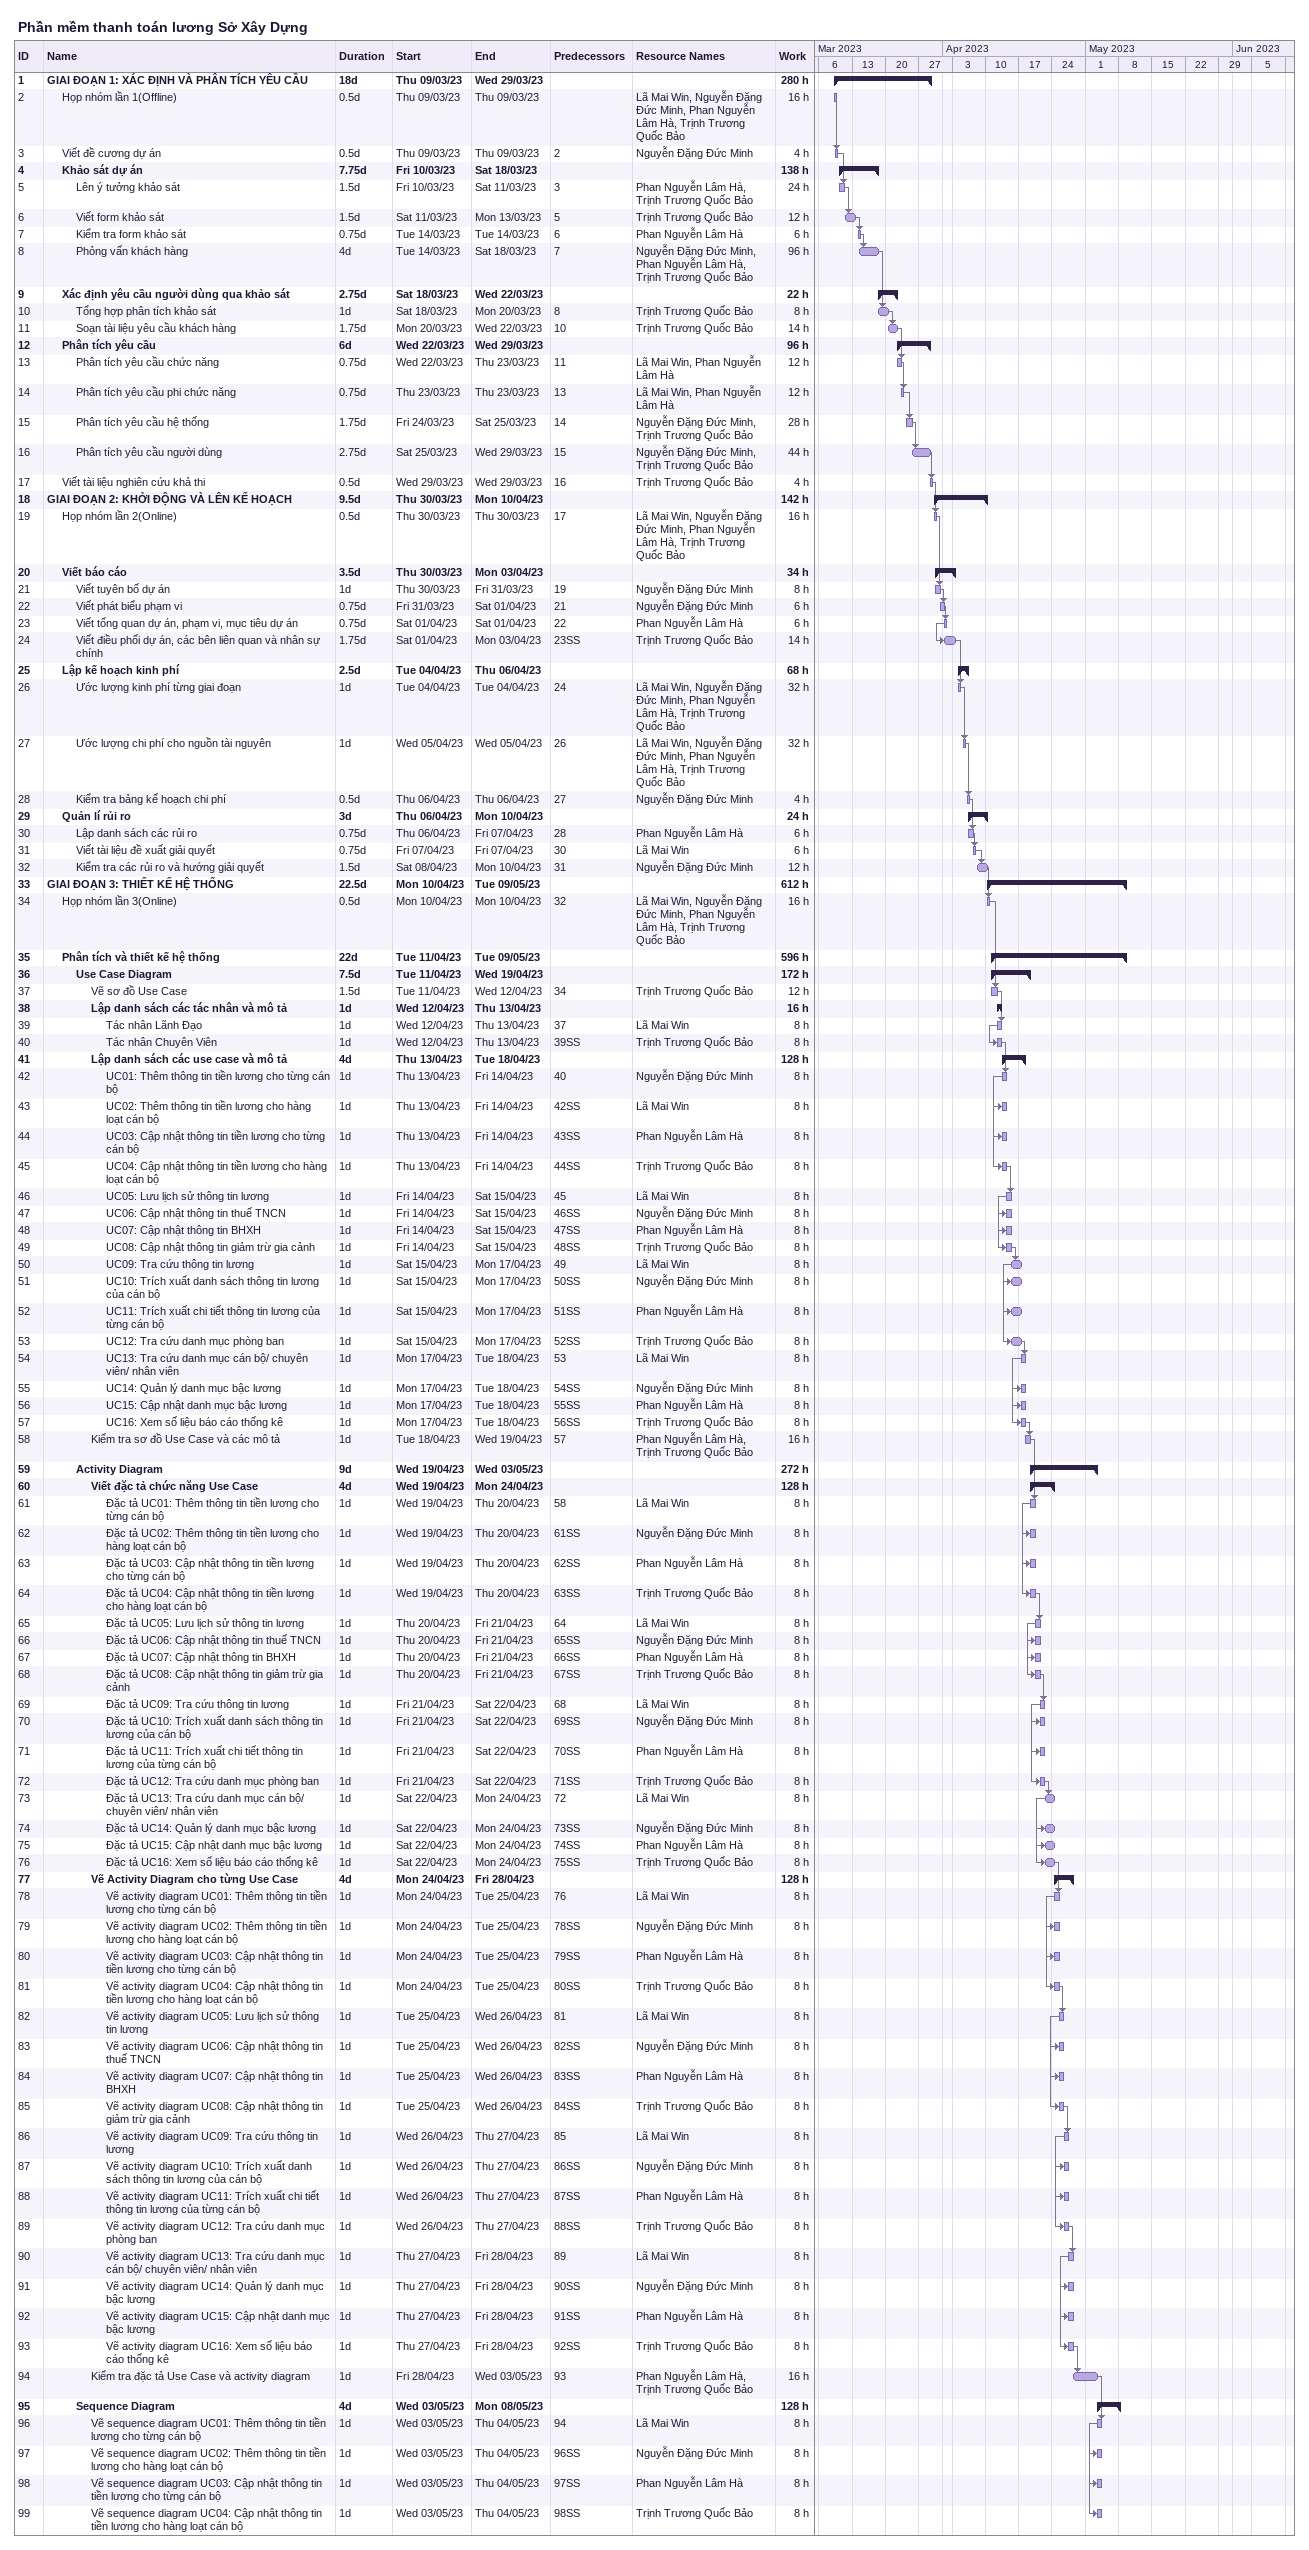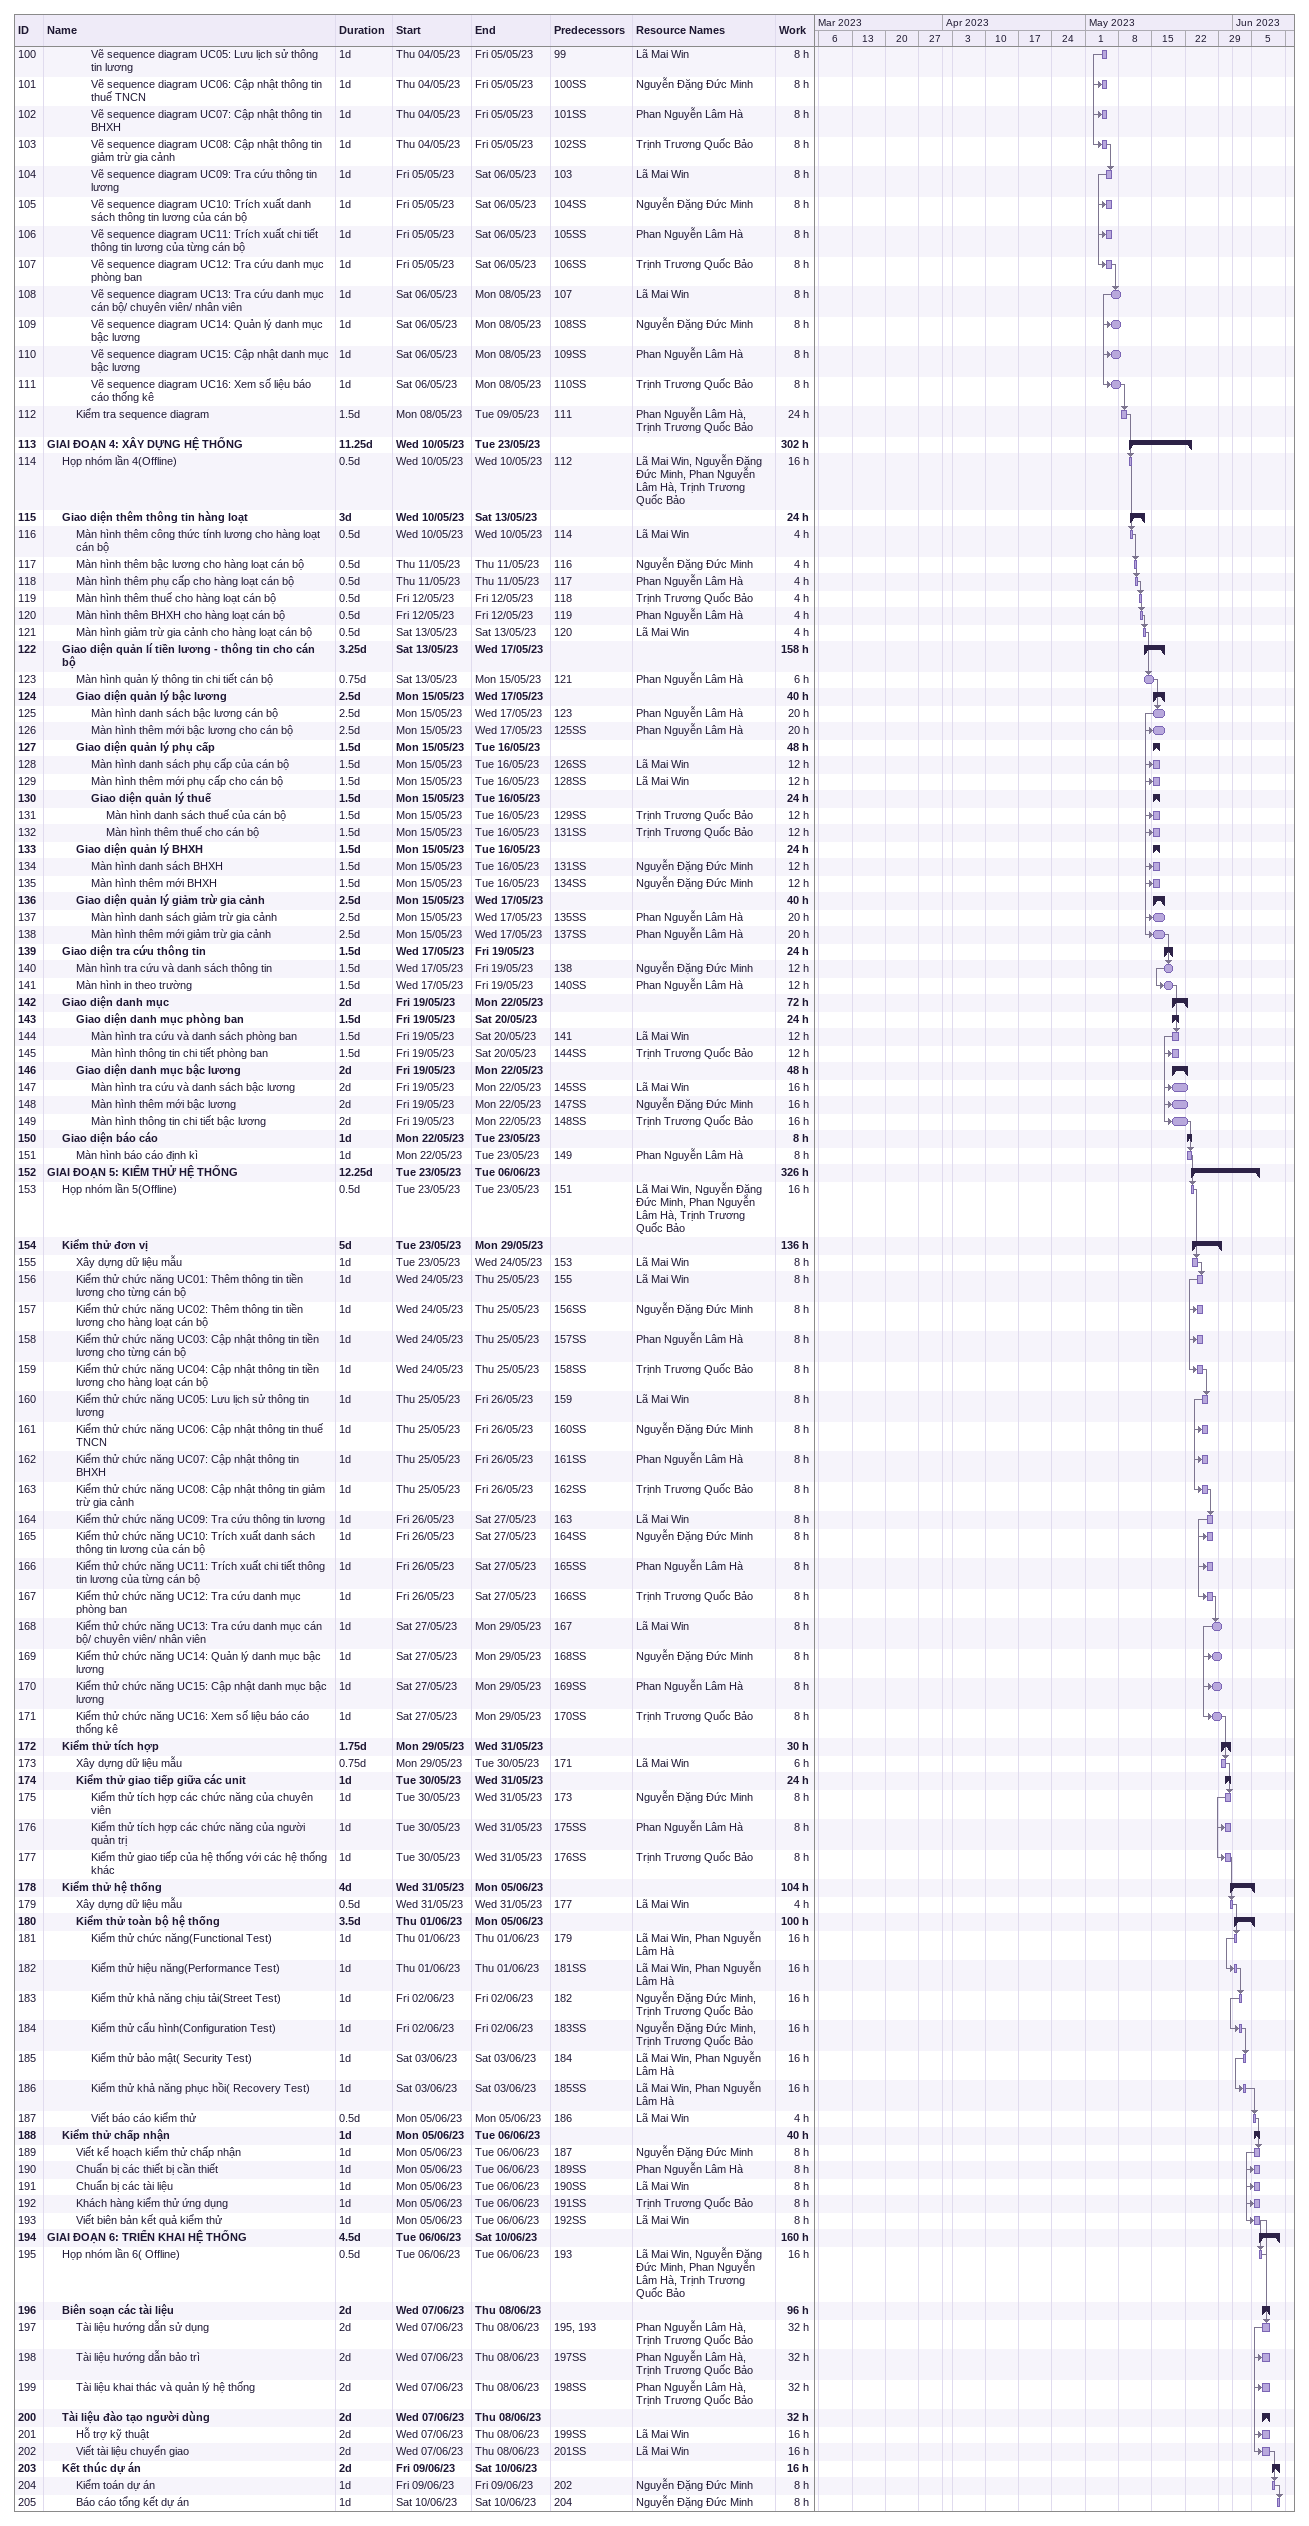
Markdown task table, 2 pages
Phần mềm thanh toán lương Sở Xây Dựng

| ID | Level | Task | Duration | Start | Finish | Predecessors | Resources | Work (h) |
|---|---|---|---|---|---|---|---|---|
| 1 | 1 | **GIAI ĐOẠN 1: XÁC ĐỊNH VÀ PHÂN TÍCH YÊU CẦU** | 18d | 2023-03-09 | 2023-03-29 |  |  | 280 |
| 2 | 2 | Họp nhóm lần 1(Offline) | 0.5d | 2023-03-09 | 2023-03-09 |  | Lã Mai Win, Nguyễn Đặng Đức Minh, Phan Nguyễn Lâm Hà, Trịnh Trương Quốc Bảo | 16 |
| 3 | 2 | Viết đề cương dự án | 0.5d | 2023-03-09 | 2023-03-09 | 2 | Nguyễn Đặng Đức Minh | 4 |
| 4 | 2 | **Khảo sát dự án** | 7.75d | 2023-03-10 | 2023-03-18 |  |  | 138 |
| 5 | 3 | Lên ý tưởng khảo sát | 1.5d | 2023-03-10 | 2023-03-11 | 3 | Phan Nguyễn Lâm Hà, Trịnh Trương Quốc Bảo | 24 |
| 6 | 3 | Viết form khảo sát | 1.5d | 2023-03-11 | 2023-03-13 | 5 | Trịnh Trương Quốc Bảo | 12 |
| 7 | 3 | Kiểm tra form khảo sát | 0.75d | 2023-03-14 | 2023-03-14 | 6 | Phan Nguyễn Lâm Hà | 6 |
| 8 | 3 | Phỏng vấn khách hàng | 4d | 2023-03-14 | 2023-03-18 | 7 | Nguyễn Đặng Đức Minh, Phan Nguyễn Lâm Hà, Trịnh Trương Quốc Bảo | 96 |
| 9 | 2 | **Xác định yêu cầu người dùng qua khảo sát** | 2.75d | 2023-03-18 | 2023-03-22 |  |  | 22 |
| 10 | 3 | Tổng hợp phân tích khảo sát | 1d | 2023-03-18 | 2023-03-20 | 8 | Trịnh Trương Quốc Bảo | 8 |
| 11 | 3 | Soạn tài liệu yêu cầu khách hàng | 1.75d | 2023-03-20 | 2023-03-22 | 10 | Trịnh Trương Quốc Bảo | 14 |
| 12 | 2 | **Phân tích yêu cầu** | 6d | 2023-03-22 | 2023-03-29 |  |  | 96 |
| 13 | 3 | Phân tích yêu cầu chức năng | 0.75d | 2023-03-22 | 2023-03-23 | 11 | Lã Mai Win, Phan Nguyễn Lâm Hà | 12 |
| 14 | 3 | Phân tích yêu cầu phi chức năng | 0.75d | 2023-03-23 | 2023-03-23 | 13 | Lã Mai Win, Phan Nguyễn Lâm Hà | 12 |
| 15 | 3 | Phân tích yêu cầu hệ thống | 1.75d | 2023-03-24 | 2023-03-25 | 14 | Nguyễn Đặng Đức Minh, Trịnh Trương Quốc Bảo | 28 |
| 16 | 3 | Phân tích yêu cầu người dùng | 2.75d | 2023-03-25 | 2023-03-29 | 15 | Nguyễn Đặng Đức Minh, Trịnh Trương Quốc Bảo | 44 |
| 17 | 2 | Viết tài liệu nghiên cứu khả thi | 0.5d | 2023-03-29 | 2023-03-29 | 16 | Trịnh Trương Quốc Bảo | 4 |
| 18 | 1 | **GIAI ĐOẠN 2: KHỞI ĐỘNG VÀ LÊN KẾ HOẠCH** | 9.5d | 2023-03-30 | 2023-04-10 |  |  | 142 |
| 19 | 2 | Họp nhóm lần 2(Online) | 0.5d | 2023-03-30 | 2023-03-30 | 17 | Lã Mai Win, Nguyễn Đặng Đức Minh, Phan Nguyễn Lâm Hà, Trịnh Trương Quốc Bảo | 16 |
| 20 | 2 | **Viết báo cáo** | 3.5d | 2023-03-30 | 2023-04-03 |  |  | 34 |
| 21 | 3 | Viết tuyên bố dự án | 1d | 2023-03-30 | 2023-03-31 | 19 | Nguyễn Đặng Đức Minh | 8 |
| 22 | 3 | Viết phát biểu phạm vi | 0.75d | 2023-03-31 | 2023-04-01 | 21 | Nguyễn Đặng Đức Minh | 6 |
| 23 | 3 | Viết tổng quan dự án, phạm vi, mục tiêu dự án | 0.75d | 2023-04-01 | 2023-04-01 | 22 | Phan Nguyễn Lâm Hà | 6 |
| 24 | 3 | Viết điều phối dự án, các bên liên quan và nhân sự chính | 1.75d | 2023-04-01 | 2023-04-03 | 23SS | Trịnh Trương Quốc Bảo | 14 |
| 25 | 2 | **Lập kế hoạch kinh phí** | 2.5d | 2023-04-04 | 2023-04-06 |  |  | 68 |
| 26 | 3 | Ước lượng kinh phí từng giai đoạn | 1d | 2023-04-04 | 2023-04-04 | 24 | Lã Mai Win, Nguyễn Đặng Đức Minh, Phan Nguyễn Lâm Hà, Trịnh Trương Quốc Bảo | 32 |
| 27 | 3 | Ước lượng chi phí cho nguồn tài nguyên | 1d | 2023-04-05 | 2023-04-05 | 26 | Lã Mai Win, Nguyễn Đặng Đức Minh, Phan Nguyễn Lâm Hà, Trịnh Trương Quốc Bảo | 32 |
| 28 | 3 | Kiểm tra bảng kế hoạch chi phí | 0.5d | 2023-04-06 | 2023-04-06 | 27 | Nguyễn Đặng Đức Minh | 4 |
| 29 | 2 | **Quản lí rủi ro** | 3d | 2023-04-06 | 2023-04-10 |  |  | 24 |
| 30 | 3 | Lập danh sách các rủi ro | 0.75d | 2023-04-06 | 2023-04-07 | 28 | Phan Nguyễn Lâm Hà | 6 |
| 31 | 3 | Viết tài liệu đề xuất giải quyết | 0.75d | 2023-04-07 | 2023-04-07 | 30 | Lã Mai Win | 6 |
| 32 | 3 | Kiểm tra các rủi ro và hướng giải quyết | 1.5d | 2023-04-08 | 2023-04-10 | 31 | Nguyễn Đặng Đức Minh | 12 |
| 33 | 1 | **GIAI ĐOẠN 3: THIẾT KẾ HỆ THỐNG** | 22.5d | 2023-04-10 | 2023-05-09 |  |  | 612 |
| 34 | 2 | Họp nhóm lần 3(Online) | 0.5d | 2023-04-10 | 2023-04-10 | 32 | Lã Mai Win, Nguyễn Đặng Đức Minh, Phan Nguyễn Lâm Hà, Trịnh Trương Quốc Bảo | 16 |
| 35 | 2 | **Phân tích và thiết kế hệ thống** | 22d | 2023-04-11 | 2023-05-09 |  |  | 596 |
| 36 | 3 | **Use Case Diagram** | 7.5d | 2023-04-11 | 2023-04-19 |  |  | 172 |
| 37 | 4 | Vẽ sơ đồ Use Case | 1.5d | 2023-04-11 | 2023-04-12 | 34 | Trịnh Trương Quốc Bảo | 12 |
| 38 | 4 | **Lập danh sách các tác nhân và mô tả** | 1d | 2023-04-12 | 2023-04-13 |  |  | 16 |
| 39 | 5 | Tác nhân Lãnh Đạo | 1d | 2023-04-12 | 2023-04-13 | 37 | Lã Mai Win | 8 |
| 40 | 5 | Tác nhân Chuyên Viên | 1d | 2023-04-12 | 2023-04-13 | 39SS | Trịnh Trương Quốc Bảo | 8 |
| 41 | 4 | **Lập danh sách các use case và mô tả** | 4d | 2023-04-13 | 2023-04-18 |  |  | 128 |
| 42 | 5 | UC01: Thêm thông tin tiền lương cho từng cán bộ | 1d | 2023-04-13 | 2023-04-14 | 40 | Nguyễn Đặng Đức Minh | 8 |
| 43 | 5 | UC02: Thêm thông tin tiền lương cho hàng loạt cán bộ | 1d | 2023-04-13 | 2023-04-14 | 42SS | Lã Mai Win | 8 |
| 44 | 5 | UC03: Cập nhật thông tin tiền lương cho từng cán bộ | 1d | 2023-04-13 | 2023-04-14 | 43SS | Phan Nguyễn Lâm Hà | 8 |
| 45 | 5 | UC04: Cập nhật thông tin tiền lương cho hàng loạt cán bộ | 1d | 2023-04-13 | 2023-04-14 | 44SS | Trịnh Trương Quốc Bảo | 8 |
| 46 | 5 | UC05: Lưu lịch sử thông tin lương | 1d | 2023-04-14 | 2023-04-15 | 45 | Lã Mai Win | 8 |
| 47 | 5 | UC06: Cập nhật thông tin thuế TNCN | 1d | 2023-04-14 | 2023-04-15 | 46SS | Nguyễn Đặng Đức Minh | 8 |
| 48 | 5 | UC07: Cập nhật thông tin BHXH | 1d | 2023-04-14 | 2023-04-15 | 47SS | Phan Nguyễn Lâm Hà | 8 |
| 49 | 5 | UC08: Cập nhật thông tin giảm trừ gia cảnh | 1d | 2023-04-14 | 2023-04-15 | 48SS | Trịnh Trương Quốc Bảo | 8 |
| 50 | 5 | UC09: Tra cứu thông tin lương | 1d | 2023-04-15 | 2023-04-17 | 49 | Lã Mai Win | 8 |
| 51 | 5 | UC10: Trích xuất danh sách thông tin lương của cán bộ | 1d | 2023-04-15 | 2023-04-17 | 50SS | Nguyễn Đặng Đức Minh | 8 |
| 52 | 5 | UC11: Trích xuất chi tiết thông tin lương của từng cán bộ | 1d | 2023-04-15 | 2023-04-17 | 51SS | Phan Nguyễn Lâm Hà | 8 |
| 53 | 5 | UC12: Tra cứu danh mục phòng ban | 1d | 2023-04-15 | 2023-04-17 | 52SS | Trịnh Trương Quốc Bảo | 8 |
| 54 | 5 | UC13: Tra cứu danh mục cán bộ/ chuyên viên/ nhân viên | 1d | 2023-04-17 | 2023-04-18 | 53 | Lã Mai Win | 8 |
| 55 | 5 | UC14: Quản lý danh mục bậc lương | 1d | 2023-04-17 | 2023-04-18 | 54SS | Nguyễn Đặng Đức Minh | 8 |
| 56 | 5 | UC15: Cập nhật danh mục bậc lương | 1d | 2023-04-17 | 2023-04-18 | 55SS | Phan Nguyễn Lâm Hà | 8 |
| 57 | 5 | UC16: Xem số liệu báo cáo thống kê | 1d | 2023-04-17 | 2023-04-18 | 56SS | Trịnh Trương Quốc Bảo | 8 |
| 58 | 4 | Kiểm tra sơ đồ Use Case và các mô tả | 1d | 2023-04-18 | 2023-04-19 | 57 | Phan Nguyễn Lâm Hà, Trịnh Trương Quốc Bảo | 16 |
| 59 | 3 | **Activity Diagram** | 9d | 2023-04-19 | 2023-05-03 |  |  | 272 |
| 60 | 4 | **Viết đặc tả chức năng Use Case** | 4d | 2023-04-19 | 2023-04-24 |  |  | 128 |
| 61 | 5 | Đặc tả UC01: Thêm thông tin tiền lương cho từng cán bộ | 1d | 2023-04-19 | 2023-04-20 | 58 | Lã Mai Win | 8 |
| 62 | 5 | Đặc tả UC02: Thêm thông tin tiền lương cho hàng loạt cán bộ | 1d | 2023-04-19 | 2023-04-20 | 61SS | Nguyễn Đặng Đức Minh | 8 |
| 63 | 5 | Đặc tả UC03: Cập nhật thông tin tiền lương cho từng cán bộ | 1d | 2023-04-19 | 2023-04-20 | 62SS | Phan Nguyễn Lâm Hà | 8 |
| 64 | 5 | Đặc tả UC04: Cập nhật thông tin tiền lương cho hàng loạt cán bộ | 1d | 2023-04-19 | 2023-04-20 | 63SS | Trịnh Trương Quốc Bảo | 8 |
| 65 | 5 | Đặc tả UC05: Lưu lịch sử thông tin lương | 1d | 2023-04-20 | 2023-04-21 | 64 | Lã Mai Win | 8 |
| 66 | 5 | Đặc tả UC06: Cập nhật thông tin thuế TNCN | 1d | 2023-04-20 | 2023-04-21 | 65SS | Nguyễn Đặng Đức Minh | 8 |
| 67 | 5 | Đặc tả UC07: Cập nhật thông tin BHXH | 1d | 2023-04-20 | 2023-04-21 | 66SS | Phan Nguyễn Lâm Hà | 8 |
| 68 | 5 | Đặc tả UC08: Cập nhật thông tin giảm trừ gia cảnh | 1d | 2023-04-20 | 2023-04-21 | 67SS | Trịnh Trương Quốc Bảo | 8 |
| 69 | 5 | Đặc tả UC09: Tra cứu thông tin lương | 1d | 2023-04-21 | 2023-04-22 | 68 | Lã Mai Win | 8 |
| 70 | 5 | Đặc tả UC10: Trích xuất danh sách thông tin lương của cán bộ | 1d | 2023-04-21 | 2023-04-22 | 69SS | Nguyễn Đặng Đức Minh | 8 |
| 71 | 5 | Đặc tả UC11: Trích xuất chi tiết thông tin lương của từng cán bộ | 1d | 2023-04-21 | 2023-04-22 | 70SS | Phan Nguyễn Lâm Hà | 8 |
| 72 | 5 | Đặc tả UC12: Tra cứu danh mục phòng ban | 1d | 2023-04-21 | 2023-04-22 | 71SS | Trịnh Trương Quốc Bảo | 8 |
| 73 | 5 | Đặc tả UC13: Tra cứu danh mục cán bộ/ chuyên viên/ nhân viên | 1d | 2023-04-22 | 2023-04-24 | 72 | Lã Mai Win | 8 |
| 74 | 5 | Đặc tả UC14: Quản lý danh mục bậc lương | 1d | 2023-04-22 | 2023-04-24 | 73SS | Nguyễn Đặng Đức Minh | 8 |
| 75 | 5 | Đặc tả UC15: Cập nhật danh mục bậc lương | 1d | 2023-04-22 | 2023-04-24 | 74SS | Phan Nguyễn Lâm Hà | 8 |
| 76 | 5 | Đặc tả UC16: Xem số liệu báo cáo thống kê | 1d | 2023-04-22 | 2023-04-24 | 75SS | Trịnh Trương Quốc Bảo | 8 |
| 77 | 4 | **Vẽ Activity Diagram cho từng Use Case** | 4d | 2023-04-24 | 2023-04-28 |  |  | 128 |
| 78 | 5 | Vẽ activity diagram UC01: Thêm thông tin tiền lương cho từng cán bộ | 1d | 2023-04-24 | 2023-04-25 | 76 | Lã Mai Win | 8 |
| 79 | 5 | Vẽ activity diagram UC02: Thêm thông tin tiền lương cho hàng loạt cán bộ | 1d | 2023-04-24 | 2023-04-25 | 78SS | Nguyễn Đặng Đức Minh | 8 |
| 80 | 5 | Vẽ activity diagram UC03: Cập nhật thông tin tiền lương cho từng cán bộ | 1d | 2023-04-24 | 2023-04-25 | 79SS | Phan Nguyễn Lâm Hà | 8 |
| 81 | 5 | Vẽ activity diagram UC04: Cập nhật thông tin tiền lương cho hàng loạt cán bộ | 1d | 2023-04-24 | 2023-04-25 | 80SS | Trịnh Trương Quốc Bảo | 8 |
| 82 | 5 | Vẽ activity diagram UC05: Lưu lịch sử thông tin lương | 1d | 2023-04-25 | 2023-04-26 | 81 | Lã Mai Win | 8 |
| 83 | 5 | Vẽ activity diagram UC06: Cập nhật thông tin thuế TNCN | 1d | 2023-04-25 | 2023-04-26 | 82SS | Nguyễn Đặng Đức Minh | 8 |
| 84 | 5 | Vẽ activity diagram UC07: Cập nhật thông tin BHXH | 1d | 2023-04-25 | 2023-04-26 | 83SS | Phan Nguyễn Lâm Hà | 8 |
| 85 | 5 | Vẽ activity diagram UC08: Cập nhật thông tin giảm trừ gia cảnh | 1d | 2023-04-25 | 2023-04-26 | 84SS | Trịnh Trương Quốc Bảo | 8 |
| 86 | 5 | Vẽ activity diagram UC09: Tra cứu thông tin lương | 1d | 2023-04-26 | 2023-04-27 | 85 | Lã Mai Win | 8 |
| 87 | 5 | Vẽ activity diagram UC10: Trích xuất danh sách thông tin lương của cán bộ | 1d | 2023-04-26 | 2023-04-27 | 86SS | Nguyễn Đặng Đức Minh | 8 |
| 88 | 5 | Vẽ activity diagram UC11: Trích xuất chi tiết thông tin lương của từng cán bộ | 1d | 2023-04-26 | 2023-04-27 | 87SS | Phan Nguyễn Lâm Hà | 8 |
| 89 | 5 | Vẽ activity diagram UC12: Tra cứu danh mục phòng ban | 1d | 2023-04-26 | 2023-04-27 | 88SS | Trịnh Trương Quốc Bảo | 8 |
| 90 | 5 | Vẽ activity diagram UC13: Tra cứu danh mục cán bộ/ chuyên viên/ nhân viên | 1d | 2023-04-27 | 2023-04-28 | 89 | Lã Mai Win | 8 |
| 91 | 5 | Vẽ activity diagram UC14: Quản lý danh mục bậc lương | 1d | 2023-04-27 | 2023-04-28 | 90SS | Nguyễn Đặng Đức Minh | 8 |
| 92 | 5 | Vẽ activity diagram UC15: Cập nhật danh mục bậc lương | 1d | 2023-04-27 | 2023-04-28 | 91SS | Phan Nguyễn Lâm Hà | 8 |
| 93 | 5 | Vẽ activity diagram UC16: Xem số liệu báo cáo thống kê | 1d | 2023-04-27 | 2023-04-28 | 92SS | Trịnh Trương Quốc Bảo | 8 |
| 94 | 4 | Kiểm tra đặc tả Use Case và activity diagram | 1d | 2023-04-28 | 2023-05-03 | 93 | Phan Nguyễn Lâm Hà, Trịnh Trương Quốc Bảo | 16 |
| 95 | 3 | **Sequence Diagram** | 4d | 2023-05-03 | 2023-05-08 |  |  | 128 |
| 96 | 4 | Vẽ sequence diagram UC01: Thêm thông tin tiền lương cho từng cán bộ | 1d | 2023-05-03 | 2023-05-04 | 94 | Lã Mai Win | 8 |
| 97 | 4 | Vẽ sequence diagram UC02: Thêm thông tin tiền lương cho hàng loạt cán bộ | 1d | 2023-05-03 | 2023-05-04 | 96SS | Nguyễn Đặng Đức Minh | 8 |
| 98 | 4 | Vẽ sequence diagram UC03: Cập nhật thông tin tiền lương cho từng cán bộ | 1d | 2023-05-03 | 2023-05-04 | 97SS | Phan Nguyễn Lâm Hà | 8 |
| 99 | 4 | Vẽ sequence diagram UC04: Cập nhật thông tin tiền lương cho hàng loạt cán bộ | 1d | 2023-05-03 | 2023-05-04 | 98SS | Trịnh Trương Quốc Bảo | 8 |
| 100 | 4 | Vẽ sequence diagram UC05: Lưu lịch sử thông tin lương | 1d | 2023-05-04 | 2023-05-05 | 99 | Lã Mai Win | 8 |
| 101 | 4 | Vẽ sequence diagram UC06: Cập nhật thông tin thuế TNCN | 1d | 2023-05-04 | 2023-05-05 | 100SS | Nguyễn Đặng Đức Minh | 8 |
| 102 | 4 | Vẽ sequence diagram UC07: Cập nhật thông tin BHXH | 1d | 2023-05-04 | 2023-05-05 | 101SS | Phan Nguyễn Lâm Hà | 8 |
| 103 | 4 | Vẽ sequence diagram UC08: Cập nhật thông tin giảm trừ gia cảnh | 1d | 2023-05-04 | 2023-05-05 | 102SS | Trịnh Trương Quốc Bảo | 8 |
| 104 | 4 | Vẽ sequence diagram UC09: Tra cứu thông tin lương | 1d | 2023-05-05 | 2023-05-06 | 103 | Lã Mai Win | 8 |
| 105 | 4 | Vẽ sequence diagram UC10: Trích xuất danh sách thông tin lương của cán bộ | 1d | 2023-05-05 | 2023-05-06 | 104SS | Nguyễn Đặng Đức Minh | 8 |
| 106 | 4 | Vẽ sequence diagram UC11: Trích xuất chi tiết thông tin lương của từng cán bộ | 1d | 2023-05-05 | 2023-05-06 | 105SS | Phan Nguyễn Lâm Hà | 8 |
| 107 | 4 | Vẽ sequence diagram UC12: Tra cứu danh mục phòng ban | 1d | 2023-05-05 | 2023-05-06 | 106SS | Trịnh Trương Quốc Bảo | 8 |
| 108 | 4 | Vẽ sequence diagram UC13: Tra cứu danh mục cán bộ/ chuyên viên/ nhân viên | 1d | 2023-05-06 | 2023-05-08 | 107 | Lã Mai Win | 8 |
| 109 | 4 | Vẽ sequence diagram UC14: Quản lý danh mục bậc lương | 1d | 2023-05-06 | 2023-05-08 | 108SS | Nguyễn Đặng Đức Minh | 8 |
| 110 | 4 | Vẽ sequence diagram UC15: Cập nhật danh mục bậc lương | 1d | 2023-05-06 | 2023-05-08 | 109SS | Phan Nguyễn Lâm Hà | 8 |
| 111 | 4 | Vẽ sequence diagram UC16: Xem số liệu báo cáo thống kê | 1d | 2023-05-06 | 2023-05-08 | 110SS | Trịnh Trương Quốc Bảo | 8 |
| 112 | 3 | Kiểm tra sequence diagram | 1.5d | 2023-05-08 | 2023-05-09 | 111 | Phan Nguyễn Lâm Hà, Trịnh Trương Quốc Bảo | 24 |
| 113 | 1 | **GIAI ĐOẠN 4: XÂY DỰNG HỆ THỐNG** | 11.25d | 2023-05-10 | 2023-05-23 |  |  | 302 |
| 114 | 2 | Họp nhóm lần 4(Offline) | 0.5d | 2023-05-10 | 2023-05-10 | 112 | Lã Mai Win, Nguyễn Đặng Đức Minh, Phan Nguyễn Lâm Hà, Trịnh Trương Quốc Bảo | 16 |
| 115 | 2 | **Giao diện thêm thông tin hàng loạt** | 3d | 2023-05-10 | 2023-05-13 |  |  | 24 |
| 116 | 3 | Màn hình thêm công thức tính lương cho hàng loạt cán bộ | 0.5d | 2023-05-10 | 2023-05-10 | 114 | Lã Mai Win | 4 |
| 117 | 3 | Màn hình thêm bậc lương cho hàng loạt cán bộ | 0.5d | 2023-05-11 | 2023-05-11 | 116 | Nguyễn Đặng Đức Minh | 4 |
| 118 | 3 | Màn hình thêm phụ cấp cho hàng loạt cán bộ | 0.5d | 2023-05-11 | 2023-05-11 | 117 | Phan Nguyễn Lâm Hà | 4 |
| 119 | 3 | Màn hình thêm thuế cho hàng loạt cán bộ | 0.5d | 2023-05-12 | 2023-05-12 | 118 | Trịnh Trương Quốc Bảo | 4 |
| 120 | 3 | Màn hình thêm BHXH cho hàng loạt cán bộ | 0.5d | 2023-05-12 | 2023-05-12 | 119 | Phan Nguyễn Lâm Hà | 4 |
| 121 | 3 | Màn hình giảm trừ gia cảnh cho hàng loạt cán bộ | 0.5d | 2023-05-13 | 2023-05-13 | 120 | Lã Mai Win | 4 |
| 122 | 2 | **Giao diện quản lí tiền lương - thông tin cho cán bộ** | 3.25d | 2023-05-13 | 2023-05-17 |  |  | 158 |
| 123 | 3 | Màn hình quản lý thông tin chi tiết cán bộ | 0.75d | 2023-05-13 | 2023-05-15 | 121 | Phan Nguyễn Lâm Hà | 6 |
| 124 | 3 | **Giao diện quản lý bậc lương** | 2.5d | 2023-05-15 | 2023-05-17 |  |  | 40 |
| 125 | 4 | Màn hình danh sách bậc lương cán bộ | 2.5d | 2023-05-15 | 2023-05-17 | 123 | Phan Nguyễn Lâm Hà | 20 |
| 126 | 4 | Màn hình thêm mới bậc lương cho cán bộ | 2.5d | 2023-05-15 | 2023-05-17 | 125SS | Phan Nguyễn Lâm Hà | 20 |
| 127 | 3 | **Giao diện quản lý phụ cấp** | 1.5d | 2023-05-15 | 2023-05-16 |  |  | 48 |
| 128 | 4 | Màn hình danh sách phụ cấp của cán bộ | 1.5d | 2023-05-15 | 2023-05-16 | 126SS | Lã Mai Win | 12 |
| 129 | 4 | Màn hình thêm mới phụ cấp cho cán bộ | 1.5d | 2023-05-15 | 2023-05-16 | 128SS | Lã Mai Win | 12 |
| 130 | 4 | **Giao diện quản lý thuế** | 1.5d | 2023-05-15 | 2023-05-16 |  |  | 24 |
| 131 | 5 | Màn hình danh sách thuế của cán bộ | 1.5d | 2023-05-15 | 2023-05-16 | 129SS | Trịnh Trương Quốc Bảo | 12 |
| 132 | 5 | Màn hình thêm thuế cho cán bộ | 1.5d | 2023-05-15 | 2023-05-16 | 131SS | Trịnh Trương Quốc Bảo | 12 |
| 133 | 3 | **Giao diện quản lý BHXH** | 1.5d | 2023-05-15 | 2023-05-16 |  |  | 24 |
| 134 | 4 | Màn hình danh sách BHXH | 1.5d | 2023-05-15 | 2023-05-16 | 131SS | Nguyễn Đặng Đức Minh | 12 |
| 135 | 4 | Màn hình thêm mới BHXH | 1.5d | 2023-05-15 | 2023-05-16 | 134SS | Nguyễn Đặng Đức Minh | 12 |
| 136 | 3 | **Giao diện quản lý giảm trừ gia cảnh** | 2.5d | 2023-05-15 | 2023-05-17 |  |  | 40 |
| 137 | 4 | Màn hình danh sách giảm trừ gia cảnh | 2.5d | 2023-05-15 | 2023-05-17 | 135SS | Phan Nguyễn Lâm Hà | 20 |
| 138 | 4 | Màn hình thêm mới giảm trừ gia cảnh | 2.5d | 2023-05-15 | 2023-05-17 | 137SS | Phan Nguyễn Lâm Hà | 20 |
| 139 | 2 | **Giao diện tra cứu thông tin** | 1.5d | 2023-05-17 | 2023-05-19 |  |  | 24 |
| 140 | 3 | Màn hình tra cứu và danh sách thông tin | 1.5d | 2023-05-17 | 2023-05-19 | 138 | Nguyễn Đặng Đức Minh | 12 |
| 141 | 3 | Màn hình in theo trường | 1.5d | 2023-05-17 | 2023-05-19 | 140SS | Phan Nguyễn Lâm Hà | 12 |
| 142 | 2 | **Giao diện danh mục** | 2d | 2023-05-19 | 2023-05-22 |  |  | 72 |
| 143 | 3 | **Giao diện danh mục phòng ban** | 1.5d | 2023-05-19 | 2023-05-20 |  |  | 24 |
| 144 | 4 | Màn hình tra cứu và danh sách phòng ban | 1.5d | 2023-05-19 | 2023-05-20 | 141 | Lã Mai Win | 12 |
| 145 | 4 | Màn hình thông tin chi tiết phòng ban | 1.5d | 2023-05-19 | 2023-05-20 | 144SS | Trịnh Trương Quốc Bảo | 12 |
| 146 | 3 | **Giao diện danh mục bậc lương** | 2d | 2023-05-19 | 2023-05-22 |  |  | 48 |
| 147 | 4 | Màn hình tra cứu và danh sách bậc lương | 2d | 2023-05-19 | 2023-05-22 | 145SS | Lã Mai Win | 16 |
| 148 | 4 | Màn hình thêm mới bậc lương | 2d | 2023-05-19 | 2023-05-22 | 147SS | Nguyễn Đặng Đức Minh | 16 |
| 149 | 4 | Màn hình thông tin chi tiết bậc lương | 2d | 2023-05-19 | 2023-05-22 | 148SS | Trịnh Trương Quốc Bảo | 16 |
| 150 | 2 | **Giao diện báo cáo** | 1d | 2023-05-22 | 2023-05-23 |  |  | 8 |
| 151 | 3 | Màn hình báo cáo định kì | 1d | 2023-05-22 | 2023-05-23 | 149 | Phan Nguyễn Lâm Hà | 8 |
| 152 | 1 | **GIAI ĐOẠN 5: KIỂM THỬ HỆ THỐNG** | 12.25d | 2023-05-23 | 2023-06-06 |  |  | 326 |
| 153 | 2 | Họp nhóm lần 5(Offline) | 0.5d | 2023-05-23 | 2023-05-23 | 151 | Lã Mai Win, Nguyễn Đặng Đức Minh, Phan Nguyễn Lâm Hà, Trịnh Trương Quốc Bảo | 16 |
| 154 | 2 | **Kiểm thử đơn vị** | 5d | 2023-05-23 | 2023-05-29 |  |  | 136 |
| 155 | 3 | Xây dựng dữ liệu mẫu | 1d | 2023-05-23 | 2023-05-24 | 153 | Lã Mai Win | 8 |
| 156 | 3 | Kiểm thử chức năng UC01: Thêm thông tin tiền lương cho từng cán bộ | 1d | 2023-05-24 | 2023-05-25 | 155 | Lã Mai Win | 8 |
| 157 | 3 | Kiểm thử chức năng UC02: Thêm thông tin tiền lương cho hàng loạt cán bộ | 1d | 2023-05-24 | 2023-05-25 | 156SS | Nguyễn Đặng Đức Minh | 8 |
| 158 | 3 | Kiểm thử chức năng UC03: Cập nhật thông tin tiền lương cho từng cán bộ | 1d | 2023-05-24 | 2023-05-25 | 157SS | Phan Nguyễn Lâm Hà | 8 |
| 159 | 3 | Kiểm thử chức năng UC04: Cập nhật thông tin tiền lương cho hàng loạt cán bộ | 1d | 2023-05-24 | 2023-05-25 | 158SS | Trịnh Trương Quốc Bảo | 8 |
| 160 | 3 | Kiểm thử chức năng UC05: Lưu lịch sử thông tin lương | 1d | 2023-05-25 | 2023-05-26 | 159 | Lã Mai Win | 8 |
| 161 | 3 | Kiểm thử chức năng UC06: Cập nhật thông tin thuế TNCN | 1d | 2023-05-25 | 2023-05-26 | 160SS | Nguyễn Đặng Đức Minh | 8 |
| 162 | 3 | Kiểm thử chức năng UC07: Cập nhật thông tin BHXH | 1d | 2023-05-25 | 2023-05-26 | 161SS | Phan Nguyễn Lâm Hà | 8 |
| 163 | 3 | Kiểm thử chức năng UC08: Cập nhật thông tin giảm trừ gia cảnh | 1d | 2023-05-25 | 2023-05-26 | 162SS | Trịnh Trương Quốc Bảo | 8 |
| 164 | 3 | Kiểm thử chức năng UC09: Tra cứu thông tin lương | 1d | 2023-05-26 | 2023-05-27 | 163 | Lã Mai Win | 8 |
| 165 | 3 | Kiểm thử chức năng UC10: Trích xuất danh sách thông tin lương của cán bộ | 1d | 2023-05-26 | 2023-05-27 | 164SS | Nguyễn Đặng Đức Minh | 8 |
| 166 | 3 | Kiểm thử chức năng UC11: Trích xuất chi tiết thông tin lương của từng cán bộ | 1d | 2023-05-26 | 2023-05-27 | 165SS | Phan Nguyễn Lâm Hà | 8 |
| 167 | 3 | Kiểm thử chức năng UC12: Tra cứu danh mục phòng ban | 1d | 2023-05-26 | 2023-05-27 | 166SS | Trịnh Trương Quốc Bảo | 8 |
| 168 | 3 | Kiểm thử chức năng UC13: Tra cứu danh mục cán bộ/ chuyên viên/ nhân viên | 1d | 2023-05-27 | 2023-05-29 | 167 | Lã Mai Win | 8 |
| 169 | 3 | Kiểm thử chức năng UC14: Quản lý danh mục bậc lương | 1d | 2023-05-27 | 2023-05-29 | 168SS | Nguyễn Đặng Đức Minh | 8 |
| 170 | 3 | Kiểm thử chức năng UC15: Cập nhật danh mục bậc lương | 1d | 2023-05-27 | 2023-05-29 | 169SS | Phan Nguyễn Lâm Hà | 8 |
| 171 | 3 | Kiểm thử chức năng UC16: Xem số liệu báo cáo thống kê | 1d | 2023-05-27 | 2023-05-29 | 170SS | Trịnh Trương Quốc Bảo | 8 |
| 172 | 2 | **Kiểm thử tích hợp** | 1.75d | 2023-05-29 | 2023-05-31 |  |  | 30 |
| 173 | 3 | Xây dựng dữ liệu mẫu | 0.75d | 2023-05-29 | 2023-05-30 | 171 | Lã Mai Win | 6 |
| 174 | 3 | **Kiểm thử giao tiếp giữa các unit** | 1d | 2023-05-30 | 2023-05-31 |  |  | 24 |
| 175 | 4 | Kiểm thử tích hợp các chức năng của chuyên viên | 1d | 2023-05-30 | 2023-05-31 | 173 | Nguyễn Đặng Đức Minh | 8 |
| 176 | 4 | Kiểm thử tích hợp các chức năng của người quản trị | 1d | 2023-05-30 | 2023-05-31 | 175SS | Phan Nguyễn Lâm Hà | 8 |
| 177 | 4 | Kiểm thử giao tiếp của hệ thống với các hệ thống khác | 1d | 2023-05-30 | 2023-05-31 | 176SS | Trịnh Trương Quốc Bảo | 8 |
| 178 | 2 | **Kiểm thử hệ thống** | 4d | 2023-05-31 | 2023-06-05 |  |  | 104 |
| 179 | 3 | Xây dựng dữ liệu mẫu | 0.5d | 2023-05-31 | 2023-05-31 | 177 | Lã Mai Win | 4 |
| 180 | 3 | **Kiểm thử toàn bộ hệ thống** | 3.5d | 2023-06-01 | 2023-06-05 |  |  | 100 |
| 181 | 4 | Kiểm thử chức năng(Functional Test) | 1d | 2023-06-01 | 2023-06-01 | 179 | Lã Mai Win, Phan Nguyễn Lâm Hà | 16 |
| 182 | 4 | Kiểm thử hiệu năng(Performance Test) | 1d | 2023-06-01 | 2023-06-01 | 181SS | Lã Mai Win, Phan Nguyễn Lâm Hà | 16 |
| 183 | 4 | Kiểm thử khả năng chịu tải(Street Test) | 1d | 2023-06-02 | 2023-06-02 | 182 | Nguyễn Đặng Đức Minh, Trịnh Trương Quốc Bảo | 16 |
| 184 | 4 | Kiểm thử cấu hình(Configuration Test) | 1d | 2023-06-02 | 2023-06-02 | 183SS | Nguyễn Đặng Đức Minh, Trịnh Trương Quốc Bảo | 16 |
| 185 | 4 | Kiểm thử bảo mật( Security Test) | 1d | 2023-06-03 | 2023-06-03 | 184 | Lã Mai Win, Phan Nguyễn Lâm Hà | 16 |
| 186 | 4 | Kiểm thử khả năng phục hồi( Recovery Test) | 1d | 2023-06-03 | 2023-06-03 | 185SS | Lã Mai Win, Phan Nguyễn Lâm Hà | 16 |
| 187 | 4 | Viết báo cáo kiểm thử | 0.5d | 2023-06-05 | 2023-06-05 | 186 | Lã Mai Win | 4 |
| 188 | 2 | **Kiểm thử chấp nhận** | 1d | 2023-06-05 | 2023-06-06 |  |  | 40 |
| 189 | 3 | Viết kế hoạch kiểm thử chấp nhận | 1d | 2023-06-05 | 2023-06-06 | 187 | Nguyễn Đặng Đức Minh | 8 |
| 190 | 3 | Chuẩn bị các thiết bị cần thiết | 1d | 2023-06-05 | 2023-06-06 | 189SS | Phan Nguyễn Lâm Hà | 8 |
| 191 | 3 | Chuẩn bị các tài liệu | 1d | 2023-06-05 | 2023-06-06 | 190SS | Lã Mai Win | 8 |
| 192 | 3 | Khách hàng kiểm thử ứng dụng | 1d | 2023-06-05 | 2023-06-06 | 191SS | Trịnh Trương Quốc Bảo | 8 |
| 193 | 3 | Viết biên bản kết quả kiểm thử | 1d | 2023-06-05 | 2023-06-06 | 192SS | Lã Mai Win | 8 |
| 194 | 1 | **GIAI ĐOẠN 6: TRIỂN KHAI HỆ THỐNG** | 4.5d | 2023-06-06 | 2023-06-10 |  |  | 160 |
| 195 | 2 | Họp nhóm lần 6( Offline) | 0.5d | 2023-06-06 | 2023-06-06 | 193 | Lã Mai Win, Nguyễn Đặng Đức Minh, Phan Nguyễn Lâm Hà, Trịnh Trương Quốc Bảo | 16 |
| 196 | 2 | **Biên soạn các tài liệu** | 2d | 2023-06-07 | 2023-06-08 |  |  | 96 |
| 197 | 3 | Tài liệu hướng dẫn sử dụng | 2d | 2023-06-07 | 2023-06-08 | 195, 193 | Phan Nguyễn Lâm Hà, Trịnh Trương Quốc Bảo | 32 |
| 198 | 3 | Tài liệu hướng dẫn bảo trì | 2d | 2023-06-07 | 2023-06-08 | 197SS | Phan Nguyễn Lâm Hà, Trịnh Trương Quốc Bảo | 32 |
| 199 | 3 | Tài liệu khai thác và quản lý hệ thống | 2d | 2023-06-07 | 2023-06-08 | 198SS | Phan Nguyễn Lâm Hà, Trịnh Trương Quốc Bảo | 32 |
| 200 | 2 | **Tài liệu đào tạo người dùng** | 2d | 2023-06-07 | 2023-06-08 |  |  | 32 |
| 201 | 3 | Hỗ trợ kỹ thuật | 2d | 2023-06-07 | 2023-06-08 | 199SS | Lã Mai Win | 16 |
| 202 | 3 | Viết tài liệu chuyển giao | 2d | 2023-06-07 | 2023-06-08 | 201SS | Lã Mai Win | 16 |
| 203 | 2 | **Kết thúc dự án** | 2d | 2023-06-09 | 2023-06-10 |  |  | 16 |
| 204 | 3 | Kiểm toán dự án | 1d | 2023-06-09 | 2023-06-09 | 202 | Nguyễn Đặng Đức Minh | 8 |
| 205 | 3 | Báo cáo tổng kết dự án | 1d | 2023-06-10 | 2023-06-10 | 204 | Nguyễn Đặng Đức Minh | 8 |
